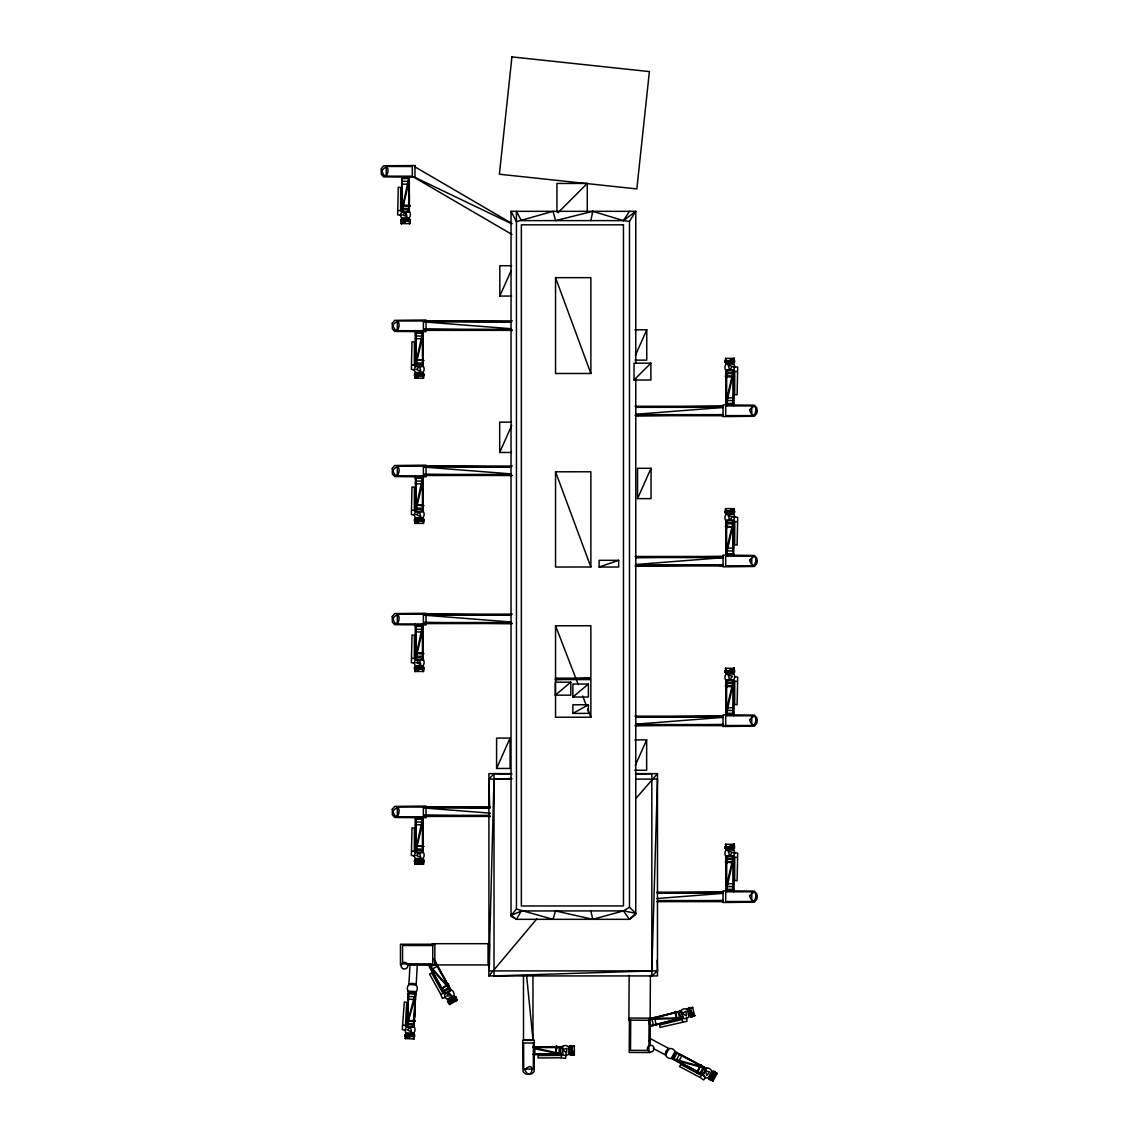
<?xml version="1.0" encoding="UTF-8"?>
<svg xmlns="http://www.w3.org/2000/svg" width="1138" height="1138" viewBox="0 0 1138 1138"><rect width="100%" height="100%" fill="white"/><g stroke="black" fill="none" stroke-linecap="round" stroke-linejoin="round"><path stroke-width="1.5" d="M414.545 521.005L414.545 519.326L423.99 519.341L423.99 521.019M414.545 375.839L414.545 374.146L423.99 374.16L423.99 375.853M414.545 669.101L414.545 667.409L423.99 667.423L423.99 669.116M414.545 861.907L414.545 860.214L423.99 860.228L423.99 861.921M415.555 374.146L415.214 375.839L423.308 374.16L422.952 372.467L415.598 372.467L415.214 375.839L423.308 375.839L422.98 374.16M415.555 519.326L415.214 521.005L423.308 519.326L422.952 517.648L415.598 517.634L415.214 521.005L423.308 521.019L422.98 519.326M415.555 667.409L415.214 669.101L423.308 667.423L422.952 665.744L415.598 665.73L415.214 669.101L423.308 669.116L422.98 667.423M415.555 860.214L415.214 861.907L423.308 860.228L422.952 858.536L415.598 858.536L415.214 861.907L423.308 861.907L422.98 860.228M725.888 358.385L726.129 364.117L733.484 364.132L733.854 360.76L725.76 360.746L726.101 362.439M725.888 508.615L726.129 514.348L733.484 514.362L733.854 510.99L725.76 510.976L726.101 512.669M733.854 672.345L733.854 670.652L725.76 670.652L726.129 674.023L733.484 674.023L733.854 672.345L726.129 674.023M734.536 848.351L734.323 844.311L725.56 844.296L726.129 850.029L733.484 850.043L733.854 846.672L725.76 846.658L726.101 848.336M400.59 215.224L397.646 214.854L398.257 187.201L400.676 187.514L400.604 210.743M401.031 219.577L401.358 223.631L409.452 219.606L409.211 217.913L401.856 217.899L401.472 221.27L409.566 221.284L409.239 219.606M401.358 223.631L401.358 219.591M401.742 178.495L401.572 212.024L409.296 212.038L409.296 178.51L401.657 178.566L406.294 177.144M409.139 178.51L408.969 211.711L401.885 211.696L401.899 178.495M402.169 208.467L402.255 178.225L408.784 178.253L408.713 208.482L402.169 208.467L408.784 178.253M402.255 203.588L402.283 194.797M409.381 202.151L409.396 194.057M409.438 223.645L409.452 219.606L401.472 221.27L401.814 219.591M409.566 206.59L409.566 204.556M409.78 223.645L409.794 219.606L401.017 223.631L409.78 223.645L409.78 222.635M410.249 221.284L410.249 219.606L400.804 219.591M414.332 369.779L411.387 369.423L411.984 341.77L414.403 342.069L414.346 365.298M414.332 514.959L411.387 514.589L411.984 486.936L414.403 487.249L414.346 510.478M414.332 663.056L411.387 662.686L411.984 635.032L414.403 635.331L414.346 658.575M414.332 855.861L411.387 855.491L411.984 827.838L414.403 828.137L414.346 851.366M423.99 520.678L414.545 520.663L414.545 519.326M414.758 378.186L423.535 374.16L423.521 378.2L414.758 378.186L414.758 374.146M423.99 668.774L414.545 668.76L414.545 667.409M414.758 523.366L423.535 519.341L423.521 523.38L414.758 523.366L414.758 519.326M423.99 861.58L414.545 861.566L414.545 860.214M414.758 671.463L423.535 667.423L423.521 671.477L414.758 671.463L414.758 667.409M423.18 378.2L423.194 374.16L415.1 378.186L415.1 374.146M415.1 519.326L415.1 523.366L423.194 519.341L423.18 523.38M415.612 483.849L415.299 511.759L423.023 511.773L423.108 475.926M423.108 478.316L415.384 478.301L415.384 475.912M423.108 330.76L415.384 333.121L423.108 333.135L423.108 330.76L415.384 330.745L415.299 366.578L423.023 366.592L423.023 333.064L422.71 366.265L415.626 366.251L415.612 333.121M414.758 864.254L414.758 860.214L423.535 860.228L423.521 864.283L414.758 864.254L423.535 860.228M423.18 671.477L423.194 667.423L415.1 671.463L415.1 667.409M415.27 649.954L415.285 641.86M415.413 504.959L422.952 504.959M415.47 478.216L415.455 483.92M415.911 363.022L415.967 332.794L422.511 332.808L422.44 363.036L415.911 363.022L422.511 332.808M423.18 864.283L423.194 860.228L415.1 864.254L415.1 860.214M415.384 624.008L415.299 659.841L423.023 659.869L423.108 624.022L415.384 626.384L423.108 626.412M423.023 478.316L422.71 511.446L415.626 511.417L415.697 481.189M415.27 842.76L415.285 834.666M423.023 626.327L422.71 659.528L415.626 659.514L415.612 626.313M415.911 508.202L415.967 477.96L422.511 477.974L422.44 508.217L415.911 508.202L422.511 477.974M415.384 816.814L415.299 852.647L423.023 852.675L423.023 819.132M415.911 656.285L415.967 626.056L422.511 626.071L422.44 656.299L415.911 656.285L422.511 626.071M422.867 819.132L422.71 852.334L415.626 852.319L415.612 819.118M415.911 849.09L415.967 818.862L422.511 818.876L422.44 849.104L415.911 849.09L422.511 818.876M423.108 356.706L423.137 348.612M423.308 361.144L423.308 359.124M423.308 506.31L423.308 504.29M423.308 654.407L423.308 652.387M423.108 649.969L423.137 641.875M423.308 847.213L423.308 845.193M734.536 360.76L734.536 362.453L725.091 362.439L725.091 360.746M734.536 510.99L734.536 512.669L725.091 512.669L725.091 510.976M734.323 668.305L725.546 672.33L725.56 668.291L734.323 668.305L734.309 672.345L725.091 672.33L725.091 670.652M734.323 358.399L725.56 358.385L725.546 362.439L734.323 358.399L734.309 362.453M734.309 848.351L725.091 848.336L725.091 846.658M725.546 512.655L725.56 508.615L734.323 508.629L734.309 512.683L725.546 512.655L734.323 508.629M725.944 387.987L725.959 379.893M726.215 403.449L726.371 370.334L733.455 370.348L733.612 403.549M725.944 697.879L725.959 689.784M733.512 672.345L733.854 670.652L725.76 672.33L725.888 668.291M726.57 403.791L726.627 373.563L733.171 373.577L733.1 403.805L726.57 403.791L733.171 373.577M733.512 848.351L733.854 846.672L725.76 848.336L725.888 844.296M725.959 715.731L726.044 679.898L733.768 679.912L733.697 715.745M726.215 889.361L726.044 855.904L733.768 855.918L733.697 891.765M726.57 554.021L726.627 523.779L733.171 523.793L733.1 554.035L726.57 554.021L733.171 523.793M726.129 862.035L733.669 862.063M726.57 713.682L726.627 683.454L733.171 683.469L733.1 713.697L726.57 713.682L733.171 683.469M726.57 889.688L726.627 859.46L733.171 859.475L733.1 889.717L726.57 889.688L733.171 859.475M733.384 550.806L733.455 520.578L726.371 520.55L726.058 553.751L733.697 553.694L733.697 556.084M733.697 405.853L733.768 370.021L726.044 369.992L725.959 405.839L733.697 403.478L725.973 403.449M733.669 527.05L726.129 527.036M734.024 377.489L734.024 375.469M733.982 362.453L733.982 358.399L725.888 362.439L733.854 360.76L733.512 362.453M733.697 713.37L725.973 713.355L726.371 680.225L733.455 680.24L733.612 713.441L727.509 715.261M733.711 548.103L733.768 520.237L726.044 520.222L725.959 556.069L733.697 553.694L733.626 548.075L725.987 548.075M734.024 527.719L734.024 525.699M733.982 512.683L733.982 508.629L725.888 512.655L733.854 510.99L733.512 512.669M733.455 856.245L726.3 886.474L726.371 856.231L733.455 856.245L733.612 889.375L725.973 889.361L725.959 891.737L733.697 889.375M734.024 687.395L734.024 685.375M733.982 672.345L733.982 668.305L725.888 672.33M734.735 371.287L734.679 394.53L737.097 394.829L737.694 367.176L733.285 366.621M733.982 848.351L733.982 844.311L725.888 848.336M734.024 863.401L734.024 861.381M734.536 672.345L734.536 670.666M734.735 521.517L734.679 544.746L737.097 545.059L737.694 517.406L733.285 516.851M734.735 681.193L734.679 704.422L737.097 704.721L737.694 677.082L734.75 676.712M734.735 857.199L734.679 880.428L737.097 880.727L737.694 853.087L733.285 852.533M629.158 975.309L628.873 1020.573L628.887 1019.122M650.125 1019.25L650.41 975.451M650.168 1045.694L650.353 1018.183L629.442 1018.055L629.229 1052.437L650.125 1052.565M405.071 1036.163L405.156 1034.47L414.588 1034.997L414.502 1036.675M413.635 1033.247L405.839 1034.513L405.74 1036.192L413.819 1036.633L413.635 1033.247L406.294 1032.849L405.498 1038.539L405.384 1034.485M405.171 1030.103L402.255 1029.591L404.317 1002.009L406.707 1002.436L405.427 1025.637M406.351 1021.497L406.437 1020.16M416.01 991.611L408.172 993.559L415.882 993.986L416.01 991.611L408.3 991.17L406.323 1026.96L414.033 1027.386L415.654 993.901L413.734 1027.045L406.65 1026.647L408.258 993.488M410.05 963.658L408.898 984.526A5.59 5.59 0 0 0 408.485 991.795A5.59 5.59 0 0 0 415.754 992.194A5.59 5.59 0 0 0 416.167 984.925L417.319 964.057M407.105 1023.446L408.784 993.261L415.313 993.616L413.635 1023.802L407.105 1023.446L415.313 993.616M407.447 1018.581L407.93 1009.79M413.578 1038.994L413.791 1034.954L405.498 1038.539L405.555 1037.529M414.645 1017.514L415.086 1009.434M413.905 1039.008L414.132 1034.968L405.156 1038.525L413.905 1039.008L413.962 1037.998M561.475 1055.381L538.246 1055.566L537.961 1057.97L561.205 1057.799L561.532 1054.855M566.127 1053.888L565.614 1058.312L561.205 1057.799M414.189 369.765L415.996 365.099A5.59 5.59 0 0 1 423.222 366.009A5.59 5.59 0 0 1 422.326 373.236A5.59 5.59 0 0 1 415.1 372.325L414.189 369.765L415.043 369.466M414.189 514.945L415.996 510.279A5.59 5.59 0 0 1 423.222 511.175A5.59 5.59 0 0 1 422.326 518.402A5.59 5.59 0 0 1 415.1 517.506L414.189 514.945L415.043 514.646M414.189 663.041L415.996 658.361A5.59 5.59 0 0 1 423.222 659.272A5.59 5.59 0 0 1 422.326 666.498A5.59 5.59 0 0 1 415.1 665.588L414.189 663.041L415.043 662.729M414.189 855.833L415.996 851.167A5.59 5.59 0 0 1 423.222 852.078A5.59 5.59 0 0 1 422.326 859.304A5.59 5.59 0 0 1 415.1 858.393L414.189 855.833L415.043 855.534M734.878 366.82L733.071 371.5A5.59 5.59 0 0 1 725.845 370.59A5.59 5.59 0 0 1 726.755 363.363A5.59 5.59 0 0 1 733.982 364.274L734.878 366.82L734.038 367.133M734.878 517.05L733.071 521.716A5.59 5.59 0 0 1 725.845 520.82A5.59 5.59 0 0 1 726.755 513.594A5.59 5.59 0 0 1 733.982 514.49L734.878 517.05L734.038 517.349M734.878 852.732L733.071 857.398A5.59 5.59 0 0 1 725.845 856.501A5.59 5.59 0 0 1 726.755 849.275A5.59 5.59 0 0 1 733.982 850.171L734.878 852.732L734.038 853.031M400.448 215.21L402.269 210.544A5.59 5.59 0 0 1 409.481 211.455A5.59 5.59 0 0 1 408.585 218.681A5.59 5.59 0 0 1 401.358 217.771L400.448 215.21L401.301 214.911M705.29 1077.658L702.004 1073.874A5.59 5.59 0 0 1 706.186 1067.913A5.59 5.59 0 0 1 712.16 1072.096A5.59 5.59 0 0 1 707.978 1078.056L705.29 1077.658L703.241 1074.244L702.103 1074.443M405.043 1030.089L407.091 1025.523A5.59 5.59 0 0 1 414.26 1026.803A5.59 5.59 0 0 1 412.966 1033.973A5.59 5.59 0 0 1 405.811 1032.692L405.043 1030.089L405.91 1029.833M590.864 220.616L592.77 211.327L623.453 220.616L629.47 221.369L635.772 211.327L511.033 211.327L511.033 916.289L516.439 919.333L629.442 919.333L635.772 914.539L635.772 378.883M401.885 211.696L409.054 181.468M415.626 366.251L422.781 336.037L415.697 336.023M415.626 511.417L423.009 481.075L415.612 481.061M415.626 659.514L423.009 629.172M415.626 852.319L422.867 821.992M733.455 370.348L726.3 400.562L733.384 400.576M726.3 550.792L733.455 520.578M733.455 680.24L726.3 710.453L733.384 710.482M406.166 1034.527L405.74 1036.192L413.919 1034.954M406.65 1026.647L415.398 996.845L408.329 996.461M511.631 296.065L499.824 296.065L511.175 270.517M511.488 452.469L499.682 452.469L511.744 425.328M635.402 355.341L646.754 329.792L634.961 329.792M496.595 768.449L510.08 738.107L496.595 738.107L496.595 768.449L510.08 768.449L510.08 738.107M637.55 498.629L651.036 468.287L637.55 468.287L637.55 498.629L651.036 498.629L651.036 468.287M635.289 765.447L646.654 739.899L634.848 739.899M649.172 1041.327L650.538 1038.752L668.988 1048.582A5.59 5.59 0 0 1 675.417 1051.996A5.59 5.59 0 0 1 672.003 1058.425A5.59 5.59 0 0 1 665.574 1055.011L653.269 1048.454M678.404 1062.095L682.032 1055.267L706.627 1068.369L703 1075.182L671.349 1058.34L674.99 1051.526L677.096 1052.636L673.454 1059.464M673.44 1058.781L676.513 1053.006L703.199 1067.216L700.126 1072.992L673.44 1058.781L703.199 1067.216M678.646 1053.575L706.186 1068.497L702.843 1074.741L673.511 1059.208M679.5 1054.286L676.157 1060.531L706.186 1068.497M696.968 1070.574L696.271 1071.896L698.049 1072.85M699.443 1065.95L700.14 1064.613L701.933 1065.566M716.215 1072.892L712.104 1080.631L713.156 1080.801L708.32 1077.686L711.776 1071.185L714.92 1072.437L711.122 1079.592L709.799 1078.497M710.809 1080.19L709.33 1079.393L713.754 1071.057L715.247 1071.854M709.429 1079.194L713.54 1071.455L717.111 1073.362L713 1081.1L709.429 1079.194L717.111 1073.362L716.058 1073.177M710.51 1080.019L714.949 1071.683L709.33 1079.393M516.467 909.049L553.025 919.333L555.543 910.941L592.77 919.333L623.453 910.884L629.442 919.333L635.772 913.302L623.453 910.884L521.36 910.969L516.439 919.333L511.033 915.493L516.467 909.049L516.439 211.327L521.36 220.616L623.453 220.616L635.772 211.327L635.772 363.307M623.453 220.616L629.442 211.327M697.025 1071.911L700.567 1065.253M701.406 1075.438L680.908 1064.514L679.514 1066.505L700.012 1077.416L702.573 1073.774M705.361 1077.544L703.668 1079.976L700.012 1077.416M536.866 918.835L488.913 975.92L488.913 773.641L511.759 773.641M636.057 798.279L657.48 773.641L657.48 975.92L488.913 975.92M709.643 1078.796L714.92 1072.437L713.284 1071.953M708.32 1077.686L713.441 1071.655L716.954 1073.66L709.586 1078.909M445.043 997.414L444.361 992.464A5.59 5.59 0 0 1 451.117 989.733A5.59 5.59 0 0 1 453.834 996.49A5.59 5.59 0 0 1 447.078 999.207L445.043 997.414L445.641 996.732M489.667 807.511L488.913 779.103L494.02 773.641L511.759 774.253M558.146 212.578L587.279 183.446L587.279 212.109M634.022 380.021L650.879 363.164L634.022 363.164L634.022 380.021L650.879 380.021L650.879 363.164M671.349 1058.34L677.096 1052.636M448.5 994.015L449.795 994.185M657.167 960.244L657.48 970.899L651.832 975.92L651.832 773.641L635.872 774.196M555.301 695.162L570.807 682.174L570.807 695.162L555.301 695.162L555.301 682.174L570.807 682.174M572.883 697.025L588.389 684.038L588.389 697.025L572.883 697.025L572.883 684.038L588.389 684.038M686.655 1018.453L688.917 1016.959A5.59 5.59 0 0 0 688.035 1009.719A5.59 5.59 0 0 0 680.809 1010.615A5.59 5.59 0 0 0 681.69 1017.841L684.251 1018.752L686.655 1018.453L686.157 1017.699M692.658 1007.671L688.732 1008.652L694.607 1015.523L693.625 1015.765M691.676 1007.912L692.573 1007.343L694.692 1015.85L690.766 1016.831M623.453 910.884L629.47 907.256L629.47 221.369M572.883 713.398L588.389 704.778L588.389 713.398L572.883 713.398L572.883 704.778L588.389 704.778M449.937 1004.342L447.575 999.093L454.005 995.522L455.157 996.817L457.007 1000.416L447.974 1000.8M448.301 1002.55L447.49 1001.07L455.741 996.49L456.566 997.969M448.144 1002.251L456.395 997.67L447.49 1001.07M454.859 996.988L455.968 998.296L448.898 1002.222L448.372 1000.572M428.315 964.711L431.074 969.69M434.787 961.126L450.79 990.216L444.588 993.645L429.951 967.186L436.153 963.758M437.746 965.977L430.989 969.718L444.474 994.086L451.231 990.345L433.877 958.993M447.504 986.177L448.813 985.451L447.831 983.673L446.85 984.996M448.984 987.528L443.265 990.686L428.628 964.227L448.984 987.528L434.346 961.069M447.675 1000.956L455.342 996.717L457.305 1000.259L449.638 1004.498L447.675 1000.956L457.305 1000.259M452.213 1001.924L449.14 1003.616L449.638 1004.498L449.439 1003.446M456.523 999.534L457.007 1000.416M687.153 1009.306L690.325 1008.126L692.288 1015.978L688.931 1016.433L687.153 1009.306L690.652 1016.39M688.774 1008.865L690.325 1008.126M725.546 848.336L734.323 844.311M448.173 985.024L441.587 988.68M511.033 915.493L521.36 910.969M443.009 993.446L431.757 973.104L429.51 974.014L440.762 994.342L444.887 992.677M445.171 997.357L442.426 998.467L440.762 994.342M565.942 1055.495L568.488 1054.57A5.59 5.59 0 0 0 569.327 1047.33A5.59 5.59 0 0 0 562.087 1046.505A5.59 5.59 0 0 0 561.262 1053.731L563.538 1055.21L565.942 1055.495L565.629 1054.641M599.1 567.023L618.688 560.323L618.688 567.023L599.1 567.023L599.1 560.323L618.688 560.323M571.916 1045.637L570.238 1045.651L570.323 1055.097L574.363 1054.841L574.292 1046.078L573.282 1046.092M574.292 1046.419L570.252 1046.448L574.363 1054.513L573.339 1054.513M448.073 1000.743L455.968 998.296M415.384 478.301L421.572 476.409M420.022 817.781L415.384 819.189L423.108 819.218M447.575 999.093L455.157 996.817M419.851 662.729L418.556 662.885M592.77 211.327L555.543 220.616L553.025 211.327L516.467 221.654L511.033 211.327M692.459 1016.632L690.823 1017.045L688.533 1007.884L690.169 1007.471M692.573 1007.343L688.646 1008.325L694.692 1015.85M676.072 1011.725L674.109 1012.208L674.478 1013.659M654.407 1017.628L681.434 1010.658L683.298 1018.154L650.737 1026.163L649.158 1023.46M648.945 1018.979L654.478 1017.6M675.503 1012.223L677.323 1019.548M679.699 1018.439L648.788 1019.392L678.12 1012.095L679.699 1018.439L650.367 1025.736L649.186 1020.971M650.694 1026.021L682.9 1017.927L681.193 1011.042L651.846 1018.339L682.9 1017.927M678.063 1019.719L676.1 1020.217L675.744 1018.752M690.681 1016.504L694.607 1015.523M682.288 1019.392L659.741 1024.997L660.04 1027.415L687.011 1021.27L686.641 1018.325M574.363 1054.513L568.616 1054.058L568.559 1046.718L574.292 1046.078M401.486 219.591L409.211 217.913M415.228 374.146L422.952 372.467M726.129 364.117L733.854 362.453M415.228 519.326L422.952 517.648M726.129 514.348L733.854 512.669M415.228 667.409L422.952 665.744M415.228 860.214L422.952 858.536M726.129 850.029L733.854 848.351M570.252 1046.661L571.93 1046.32L572.001 1054.4L570.309 1054.087M410.249 219.606L400.804 220.928L410.249 220.957M423.99 374.16L414.545 375.497L423.99 375.512M725.091 362.439L734.536 361.102L725.091 361.087M414.545 520.663L423.99 519.341M725.091 512.669L734.536 511.332L725.091 511.318M414.545 668.76L423.99 667.423M725.091 672.33L734.536 670.993L725.091 670.979M414.545 861.566L423.99 860.228M725.091 848.336L734.536 846.999L725.091 846.999M415.413 360.447L422.952 359.793M726.129 376.806L733.669 376.152M415.413 653.71L422.952 653.056M726.129 686.698L733.669 686.043M415.413 846.516L422.952 845.861M414.588 1034.997L405.085 1035.822L414.517 1036.334M401.671 205.878L409.225 205.238M636.028 414.26L723.099 407.461M636.028 564.476L723.099 557.691M636.028 724.152L723.099 717.353M656.925 898.536L723.099 893.358M690.581 1016.063L692.288 1015.978L688.703 1008.538M590.067 678.163L555.316 679.542L590.067 679.599L590.067 678.163L555.316 678.163M511.759 778.492L494.02 779.103L488.913 970.899L657.48 970.899M406.75 1020.843L414.317 1020.587M636.085 407.262L722.388 406.294M723.085 414.687L635.032 415.669L723.37 415.726M636.085 557.492L722.388 556.525M723.085 564.903L635.032 565.899L723.37 565.956M636.085 717.153L722.388 716.186M723.085 724.579L635.032 725.56L725.902 725.631M657.223 892.932L722.388 892.206M657.92 901.324L723.085 900.585M544.704 1046.761L552.784 1046.704M532.968 1047.003L562.684 1046.69L562.741 1054.414L533.025 1054.556M532.968 1047.159L562.357 1047.017L562.414 1054.101L533.025 1054.4M533.935 1047.501L559.128 1047.316L559.185 1053.845L533.992 1054.044M545.458 1047.486L554.263 1047.415M544.761 1054.613L552.855 1054.556M587.279 183.446L556.937 183.446L556.937 212.109M511.631 265.723L499.824 265.723L499.824 296.065M555.543 277.658L590.864 277.658L590.864 373.492L555.543 373.506L555.543 277.658L590.864 373.492M512.342 320.873L424.915 320.873L511.232 321.855M511.175 321.94L424.232 321.94L511.303 328.726M511.175 329.28L424.232 329.28L512.285 330.262M424.915 330.347L512.342 330.347M634.961 360.134L646.754 360.134L646.754 329.792M634.99 406.252L723.37 406.252M636.128 407.319L723.071 407.319M636.128 414.659L723.071 414.659M511.488 422.127L499.682 422.127L499.682 452.469M512.342 466.039L424.915 466.039L511.232 467.021L424.232 467.106L511.303 473.906M555.543 471.801L590.864 471.786L590.864 566.994L555.543 567.023L555.543 471.801L590.864 566.994M511.175 474.446L424.232 474.446L512.285 475.442L424.915 475.513M634.99 556.482L723.37 556.482M636.128 557.549L723.071 557.549M636.128 564.889L723.071 564.889M512.342 614.136L424.915 614.136L511.232 615.117M511.175 615.203L424.232 615.203L511.303 622.002M511.175 622.543L424.232 622.543L512.285 623.524L424.915 623.61M555.543 625.772L590.864 625.758L590.864 717.21L555.543 717.239L555.543 625.772L578.246 684.55M634.99 716.158L723.37 716.158M636.128 717.225L723.071 717.225M636.128 724.565L723.071 724.565M634.848 770.241L646.654 770.241L646.654 739.899M635.872 773.641L657.48 773.641M488.913 779.103L511.759 779.103M635.872 779.103L657.48 779.103L651.832 970.899L494.02 975.92L494.02 773.641M490.393 806.942L424.915 806.942L490.094 807.681M489.881 808.008L424.232 808.008L490.407 813.172M489.881 815.349L424.232 815.349L489.397 816.074M424.915 816.415L490.393 816.415M656.925 892.164L723.37 892.164M657.423 893.23L723.071 893.23M657.423 900.571L723.071 900.571M656.925 901.637L723.37 901.637M432.326 943.687L489.482 943.687L489.482 964.924L435.811 964.924M407.347 965.138L434.858 965.138L434.858 944.241L400.462 944.241L400.462 965.138M532.94 975.138L532.997 1039.833L523.523 1039.833L523.466 975.138M422.852 338.768L415.37 338.726M725.546 359.395L725.56 358.385M733.982 359.409L733.982 358.399M415.057 359.779L416.551 359.779M415.057 360.447L416.551 360.447M423.521 377.19L423.521 378.2M733.469 397.845L725.987 397.859M725.546 509.625L725.56 508.615M733.982 509.639L733.982 508.629M423.521 522.37L423.521 523.38M726.215 550.92L733.469 550.92M415.612 631.931L423.094 632.003M725.546 669.3L725.56 668.291M733.982 669.315L733.982 668.305M423.521 670.467L423.521 671.477M726.229 707.808L733.469 707.751M415.455 821.963L423.009 821.977M422.852 824.837L415.37 824.794M725.546 845.306L725.56 844.296M733.982 845.321L733.982 844.311M415.057 845.847L416.551 845.847M415.057 846.516L416.551 846.516M725.774 862.704L727.267 862.704M423.521 863.258L414.758 863.244L415.1 864.254M726.072 883.742L733.711 883.771M726.215 886.602L733.469 886.616M401.728 181.34L409.296 181.369M401.643 184.157L409.367 184.185M402.824 204.541L401.33 204.541L401.316 206.561L402.824 206.561M416.565 359.11L415.057 359.096L415.057 361.13L416.551 361.13M727.282 375.455L725.774 375.455L725.774 377.475L727.267 377.475M422.852 483.863L415.37 483.892M416.565 504.276L415.057 504.276L415.057 506.296L416.551 506.296M727.282 525.685L725.774 525.685L725.774 527.705L727.267 527.705M415.697 629.286L422.781 629.3M416.565 652.373L415.057 652.373L415.057 654.393L416.551 654.393M727.282 685.346L725.774 685.346L725.774 687.366L727.267 687.38M416.565 845.178L415.057 845.164L415.057 847.198L416.551 847.198M727.282 861.366L725.774 861.352L725.774 863.386L727.267 863.386M407.859 999.15L415.569 999.577M413.208 1019.847L414.701 1019.933L414.588 1021.952L413.094 1021.867M425.712 321.044L430.946 321.556M716.371 414.872L723.37 415.555M425.712 466.21L434.446 467.078M716.371 565.088L723.37 565.785M425.712 614.307L434.446 615.16M425.712 807.112L429.197 807.454M716.371 900.77L723.37 901.467M398.2 210.445L402.61 210.999M732.73 371.045L737.14 371.6M411.942 364.999L416.352 365.554M732.73 521.275L737.14 521.816M411.942 510.18L416.352 510.734M732.73 680.937L737.14 681.491M411.942 658.262L416.352 658.817M732.73 856.942L737.14 857.497M411.942 851.068L416.352 851.622M403.037 1025.21L407.418 1025.992M533.95 1048.596L559.185 1053.845M533.807 1047.629L562.414 1054.101M413.948 176.916L511.36 223.617M676.982 1052.678L681.947 1055.495M688.092 1066.505L694.792 1070.047M414.872 166.817L512.185 223.617M413.165 176.788L512.015 234.485M629.47 907.256L635.772 913.302M405.341 213.859L406.166 214.698M429.951 967.186L450.79 990.216M401.814 210.9L402.511 211.796M415.555 365.454L416.252 366.351M415.555 510.621L416.252 511.531M415.555 658.717L416.252 659.627M415.555 851.523L416.252 852.433M440.619 987.67L441.601 989.434M574.363 1054.841L570.238 1046.107L570.309 1054.883M688.533 1007.884L692.132 1016.718L689.841 1007.557M582.67 695.987L586.454 705.773M587.706 709.045L590.864 717.21M414.758 377.176L415.1 378.186M414.758 670.438L415.1 671.463M423.194 863.258L423.521 864.283M654.407 1017.386L656.27 1024.883M651.69 1018.14L653.511 1025.48M649.343 1020.231L650.836 1026.234M590.864 910.912L592.77 919.333M568.559 1046.718L570.309 1054.414M570.238 1046.334L572.001 1054.4M725.76 670.652L726.101 672.33M570.238 1045.651L571.66 1055.082L571.589 1045.637M413.578 1034.94L413.819 1036.633M682.046 1017.386L682.587 1021.81M526.567 975.138L532.997 1039.833M555.885 1046.832L556.61 1054.371M557.236 1047.97L557.222 1046.476L555.202 1046.491L555.216 1047.984M534.832 1046.903L534.888 1054.627M488.031 943.687L488.031 964.924M386.266 166.447L386.237 176.148L412.297 176.205L412.312 166.518L386.266 166.447M400.932 205.21L409.964 205.907L400.932 205.21M414.673 359.779L423.692 360.476L414.673 359.779M414.972 165.536L414.943 177.201L383.591 176.874L381.287 174.285L381.187 168.68L383.62 165.792L414.972 165.536M414.673 504.945L423.692 505.642L414.673 504.945M414.673 653.041L423.692 653.738L414.673 653.041M414.673 845.847L423.692 846.544L414.673 845.847M725.39 376.123L734.408 376.82L725.39 376.123M725.39 526.353L734.408 527.05L725.39 526.353M725.39 686.029L734.408 686.712L725.39 686.029M725.39 862.035L734.408 862.732L725.39 862.035M630.708 1020.146L630.509 1050.346L648.873 1050.474L649.058 1020.274L630.708 1020.146M534.334 1040.345L534.106 1071.697L531.531 1074.016L525.927 1074.13L523.025 1071.712L522.655 1040.36L534.334 1040.345M682.231 1013.346L686.484 1015.907L685.901 1011.312L682.231 1013.346M406.038 1020.132L415.014 1021.298L406.038 1020.132M392.852 325.184C398.343 341.656 403.577 312.395 392.852 325.184M392.852 470.35C398.343 486.836 403.577 457.561 392.852 470.35M392.852 618.446C398.343 634.919 403.577 605.658 392.852 618.446M392.852 811.252C398.343 827.724 403.577 798.463 392.852 811.252M749.601 409.893C755.091 426.366 760.326 397.105 749.601 409.893M749.601 560.109C755.091 576.596 760.326 547.335 749.601 560.109M749.601 719.785C755.091 736.272 760.326 706.997 749.601 719.785M749.601 895.791C755.091 912.278 760.326 883.017 749.601 895.791M381.785 170.629C387.233 187.116 392.539 157.869 381.785 170.629M511.929 56.9L499.397 174.228L636.839 188.922L649.385 71.594L511.929 56.9M524.789 1069.578C531.332 1084.073 536.951 1058.297 524.789 1069.578M734.878 676.726L733.071 681.392A5.59 5.59 0 0 1 725.845 680.481A5.59 5.59 0 0 1 726.755 673.255A5.59 5.59 0 0 1 733.982 674.165L734.878 676.726M392.269 323.235L392.368 328.825L394.687 331.414L426.039 331.67L426.039 320.006L394.687 320.333L392.269 323.235M392.269 468.415L392.368 474.005L394.687 476.58L426.039 476.85L426.039 465.172L394.687 465.513L392.269 468.415M392.269 616.497L392.368 622.102L394.687 624.677L426.039 624.947L426.039 613.268L394.687 613.595L392.269 616.497M392.269 809.303L392.368 814.908L394.687 817.482L426.039 817.738L426.039 806.074L394.687 806.401L392.269 809.303M757.225 410.562L756.813 413.364L754.394 416.266L723.043 416.593L723.043 404.915L754.394 405.185L756.713 407.76L757.225 410.562M757.225 560.792L756.813 563.595L754.394 566.482L723.043 566.824L723.043 555.145L754.394 555.415L756.713 557.99L757.225 560.792M757.225 720.454L756.813 723.256L754.394 726.158L723.043 726.485L723.043 714.82L754.394 715.077L756.713 717.665L757.225 720.454M757.225 896.474L756.813 899.262L754.394 902.164L723.043 902.505L723.043 890.826L754.394 891.097L756.713 893.671L757.225 896.474M562.826 1049.492L566.368 1052.977L566.88 1048.383L562.826 1049.492M448.088 991.995L446.921 996.035L451.53 995.579L448.088 991.995M668.988 1048.582L665.574 1055.011A5.59 5.59 0 0 1 668.988 1048.582M700.923 1064.599L697.267 1072.878L700.923 1064.599M705.418 1070.901L706.854 1075.652L709.5 1071.854L705.418 1070.901M419.481 366.521L416.508 369.48L420.747 371.315L419.481 366.521M419.481 511.687L416.508 514.646L420.747 516.481L419.481 511.687M419.481 659.784L416.508 662.743L420.747 664.578L419.481 659.784M728.32 365.284L729.6 370.078L732.374 366.379L728.32 365.284M728.32 515.514L729.6 520.308L732.374 516.609L728.32 515.514M419.481 852.59L416.508 855.548L420.747 857.383L419.481 852.59M728.32 675.175L729.6 679.983L732.374 676.271L728.32 675.175M728.32 851.196L729.6 855.989L732.374 852.291L728.32 851.196M405.74 211.953L402.767 214.911L407.02 216.761L405.74 211.953M410.491 1027.116L407.361 1029.918L411.515 1031.981L410.491 1027.116M448.5 984.086L440.932 989.036L448.5 984.086M675.332 1011.497L676.854 1020.43L675.332 1011.497M556.553 1046.078L555.941 1055.111L556.553 1046.078M623.453 224.826L521.36 224.826L521.36 905.99L623.453 905.919L623.453 224.826M423.379 320.987L397.333 320.987L397.333 330.689L423.379 330.689L423.379 320.987M751.749 405.91L725.688 405.91L725.688 415.612L751.749 415.612L751.749 405.91M423.379 466.167L397.333 466.167L397.333 475.869L423.379 475.869L423.379 466.167M751.749 556.141L725.688 556.141L725.688 565.828L751.749 565.828L751.749 556.141M423.379 614.25L397.333 614.25L397.333 623.951L423.379 623.951L423.379 614.25M751.749 715.802L725.688 715.802L725.688 725.503L751.749 725.503L751.749 715.802M423.379 807.055L397.333 807.055L397.333 816.757L423.379 816.757L423.379 807.055M751.749 891.808L725.688 891.808L725.688 901.509L751.749 901.509L751.749 891.808M432.753 945.507L402.553 945.507L402.553 963.872L432.753 963.872L432.753 945.507M533.352 1043.005L523.651 1043.005L523.679 1069.066L533.381 1069.051L533.352 1043.005M416.167 984.925L408.898 984.526A5.59 5.59 0 0 1 416.167 984.925M648.987 1051.498A3.371 3.371 0 0 0 654.066 1048.61A3.371 3.371 0 0 0 649.03 1045.666A3.371 3.371 0 0 0 648.987 1051.498M402.767 968.594A3.371 3.371 0 0 0 407.817 965.678A3.371 3.371 0 0 0 402.767 962.762A3.371 3.371 0 0 0 402.767 968.594"/></g></svg>
